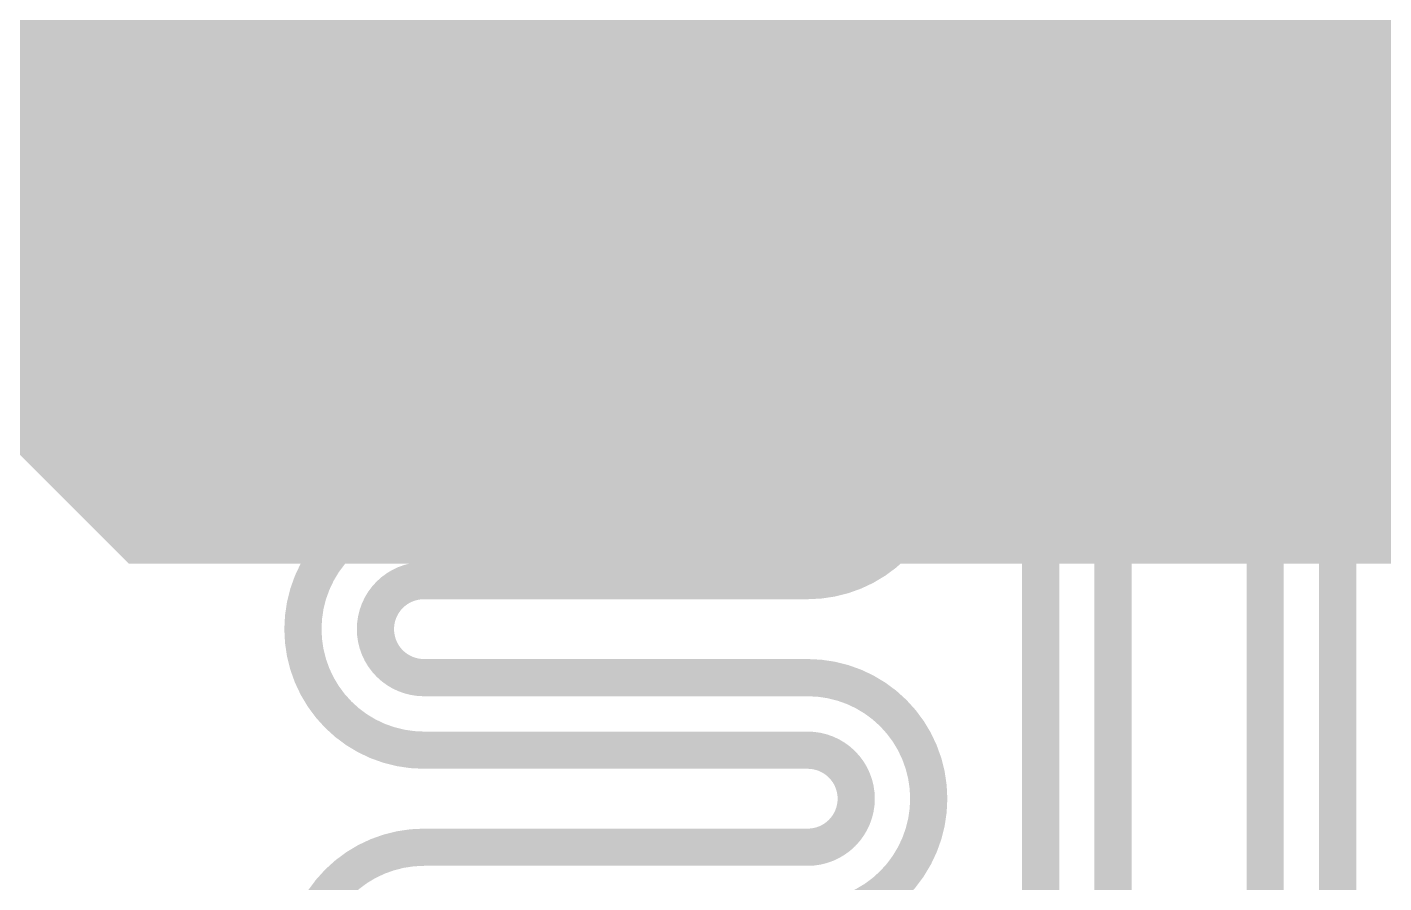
# Model space of a CAD drawing. Header units: inches. Extents: x -0.1 to 94.8, y -0.8 to 67.1.
# Drawn here: x 27.47 to 33.23, y 39.49 to 43.13 of the extents above; entities that cross this region are included whole.
import ezdxf

# ---------------------------------------------------------------- set-up
doc = ezdxf.new("R2010")
doc.units = ezdxf.units.IN
for name, color, linetype in [('Board Layer Stack Bottom Solder', 6, 'Continuous'), ('Bottom Layer', 5, 'Continuous'), ('Bottom Paste', 16, 'Continuous'), ('Top Layer', 1, 'Continuous')]:
    doc.layers.add(name, color=color, linetype=linetype)

# ---------------------------------------------------------------- blocks, each defined once
blk = doc.blocks.new('LQFP128_14_14_____________B_103')
at = {"layer": 'Board Layer Stack Bottom Solder'}
for points in [[(-6.4266, -6.8984), (-5.9734, -6.8984), (-5.9734, -9.1016), (-6.4266, -9.1016)], [(-6.0266, -6.8984), (-5.5734, -6.8984), (-5.5734, -9.1016), (-6.0266, -9.1016)]]:
    blk.add_hatch(color=6, dxfattribs=at).paths.add_polyline_path(points)
at = {"layer": 'Bottom Layer'}
for points in [[(-6.325, -7), (-6.075, -7), (-6.075, -9), (-6.325, -9)], [(-5.925, -7), (-5.675, -7), (-5.675, -9), (-5.925, -9)]]:
    blk.add_hatch(color=5, dxfattribs=at).paths.add_polyline_path(points)
at = {"layer": 'Bottom Paste'}
for points in [[(-6.325, -7), (-6.075, -7), (-6.075, -9), (-6.325, -9)], [(-5.925, -7), (-5.675, -7), (-5.675, -9), (-5.925, -9)]]:
    blk.add_hatch(color=16, dxfattribs=at).paths.add_polyline_path(points)

msp = doc.modelspace()

# ---------------------------------------------------------------- hatches: boundary and pattern name
at = {"layer": 'Top Layer'}
msp.add_hatch(color=1, dxfattribs=at).paths.add_polyline_path([(50.65, 55.75), (50.65, 51.1539), (50.5253, 51.0705), (50.5145, 51.075), (50.3355, 51.075), (50.1701, 51.0065), (50.0435, 50.8799), (49.975, 50.7145), (49.975, 50.5355), (50.0435, 50.3701), (50.1701, 50.2435), (50.3355, 50.175), (50.5145, 50.175), (50.5253, 50.1795), (50.65, 50.0961), (50.65, 43.525), (48.725, 41.6), (34.1, 41.6), (33.35, 40.85), (27.9, 40.85), (27.15, 41.6), (26.6, 41.6), (16.4, 41.6), (16.4, 44.65), (21.15, 44.65), (24, 47.5), (24, 48.75), (27.25, 52), (28.05, 52), (29.925, 53.875), (29.925, 54.6096), (32.15, 57.5), (33.1, 57.5), (33.1, 56.825), (32.4, 55.675), (32.2627, 55.465), (31.9155, 55.465), (31.9155, 55.31), (32.0929, 55.31), (32.0929, 54.71), (31.9155, 54.71), (31.9155, 54.555), (32, 54.555), (32, 53.9809), (31.934, 53.8215), (31.934, 53.6425), (32, 53.4831), (32, 52.95), (32.25, 52.95), (32.25, 52.4), (32, 52.4), (32, 51.9316), (31.9722, 51.9038), (31.9037, 51.7384), (31.9037, 51.5594), (31.9722, 51.394), (32, 51.3662), (32, 51.1614), (31.9685, 51.1299), (31.9, 50.9645), (31.9, 50.7855), (31.9511, 50.6621), (31.8959, 50.5448), (31.8644, 50.5121), (30.78, 50.5121), (30.78, 50.3347), (30.18, 50.3347), (30.18, 50.5121), (28.9769, 50.5121), (28.9769, 50.185), (29.1543, 50.185), (29.1543, 49.585), (28.9769, 49.585), (28.9769, 49.3125), (28.6875, 49.3125), (27.625, 48.25), (27.625, 45.375), (29.75, 43.25), (33, 43.25), (33.5, 43.75), (47.25, 43.75), (48, 44.5), (48, 48.5013), (48.15, 48.5949), (48.2342, 48.56), (48.4132, 48.56), (48.5786, 48.6285), (48.7052, 48.7551), (48.7737, 48.9205), (48.7737, 49.0995), (48.7052, 49.2649), (48.5786, 49.3915), (48.4132, 49.46), (48.2342, 49.46), (48.15, 49.4251), (48, 49.5187), (48, 50.5765), (48.15, 50.6386), (48.1701, 50.6185), (48.3355, 50.55), (48.3397, 50.4), (48.325, 50.3645), (48.325, 50.1855), (48.3935, 50.0201), (48.5201, 49.8935), (48.6855, 49.825), (48.8645, 49.825), (49.0299, 49.8935), (49.1565, 50.0201), (49.225, 50.1855), (49.225, 50.3645), (49.1565, 50.5299), (49.0299, 50.6565), (48.8645, 50.725), (48.8603, 50.875), (48.875, 50.9105), (48.875, 51.0895), (48.8471, 51.1569), (48.9473, 51.3069), (49.1321, 51.3069), (49.1321, 52.51), (48.9547, 52.51), (48.9547, 53.11), (49.1321, 53.11), (49.1321, 54.3131), (48.805, 54.3131), (48.805, 54.1357), (48.205, 54.1357), (48.205, 54.3131), (48, 54.3131), (48, 55.5), (46.3, 57.2), (43.7, 57.2), (43.375, 57.525), (43.375, 57.8251), (43.7999, 58.25), (48.15, 58.25)])

# ---------------------------------------------------------------- linework, layer by layer
at = {"layer": 'Bottom Layer'}
for points in [[(31.772, 39.135, 0.158, 0.158, 0), (31.772, 43.91, 0.158, 0.158, 0)], [(32.08, 39.135, 0.158, 0.158, 0), (32.08, 43.91, 0.158, 0.158, 0)], [(29.661, 42.938, 0.158, 0.158, -0.414214), (29.147, 43.452, 0.158, 0.158, 0)], [(30.783, 43.246, 0.158, 0.158, -1), (30.783, 42.218, 0.158, 0.158, 0)], [(32.68, 41.9961, 0.158, 0.158, 0), (32.68, 43.01, 0.158, 0.158, 0)], [(33.08, 41.9961, 0.158, 0.158, 0), (33.08, 43.01, 0.158, 0.158, 0)], [(29.661, 42.938, 0.158, 0.158, 0), (30.783, 42.938, 0.158, 0.158, 0)], [(30.783, 42.938, 0.158, 0.158, -1), (30.783, 42.526, 0.158, 0.158, 0)], [(29.153, 41.498, 0.158, 0.158, -1), (29.153, 42.526, 0.158, 0.158, 0)], [(29.153, 42.526, 0.158, 0.158, 0), (30.783, 42.526, 0.158, 0.158, 0)], [(29.153, 41.806, 0.158, 0.158, -1), (29.153, 42.218, 0.158, 0.158, 0)], [(29.153, 42.218, 0.158, 0.158, 0), (30.783, 42.218, 0.158, 0.158, 0)], [(32.726, 41.885, 0.158, 0.158, -0.198912), (32.68, 41.9961, 0.158, 0.158, 0)], [(33.08, 41.9961, 0.158, 0.158, -0.198912), (33.034, 41.885, 0.158, 0.158, 0)], [(32.726, 39.4081, 0.158, 0.158, 0), (32.726, 41.885, 0.158, 0.158, 0)], [(33.034, 39.4081, 0.158, 0.158, 0), (33.034, 41.885, 0.158, 0.158, 0)], [(29.153, 41.806, 0.158, 0.158, 0), (30.783, 41.806, 0.158, 0.158, 0)], [(30.783, 41.806, 0.158, 0.158, -1), (30.783, 40.778, 0.158, 0.158, 0)], [(29.153, 41.498, 0.158, 0.158, 0), (30.783, 41.498, 0.158, 0.158, 0)], [(30.783, 41.498, 0.158, 0.158, -1), (30.783, 41.086, 0.158, 0.158, 0)], [(29.153, 40.058, 0.158, 0.158, -1), (29.153, 41.086, 0.158, 0.158, 0)], [(29.153, 41.086, 0.158, 0.158, 0), (30.783, 41.086, 0.158, 0.158, 0)], [(29.153, 40.366, 0.158, 0.158, -1), (29.153, 40.778, 0.158, 0.158, 0)], [(29.153, 40.778, 0.158, 0.158, 0), (30.783, 40.778, 0.158, 0.158, 0)], [(29.153, 40.366, 0.158, 0.158, 0), (30.783, 40.366, 0.158, 0.158, 0)], [(30.783, 40.366, 0.158, 0.158, -1), (30.783, 39.338, 0.158, 0.158, 0)], [(29.153, 40.058, 0.158, 0.158, 0), (30.783, 40.058, 0.158, 0.158, 0)], [(30.783, 40.058, 0.158, 0.158, -1), (30.783, 39.646, 0.158, 0.158, 0)], [(29.153, 38.618, 0.158, 0.158, -1), (29.153, 39.646, 0.158, 0.158, 0)], [(29.153, 39.646, 0.158, 0.158, 0), (30.783, 39.646, 0.158, 0.158, 0)]]:
    msp.add_lwpolyline(points, format="xyseb", dxfattribs=at)
for points in [[(32.6405, 43.01, 0.079, 0.079, 1), (32.7195, 43.01, 0.079, 0.079, 1)], [(33.0405, 43.01, 0.079, 0.079, 1), (33.1195, 43.01, 0.079, 0.079, 1)], [(29.6215, 42.938, 0.079, 0.079, 1), (29.7005, 42.938, 0.079, 0.079, 1)], [(29.6215, 42.938, 0.079, 0.079, 1), (29.7005, 42.938, 0.079, 0.079, 1)], [(30.7435, 42.938, 0.079, 0.079, 1), (30.8225, 42.938, 0.079, 0.079, 1)], [(30.7435, 42.938, 0.079, 0.079, 1), (30.8225, 42.938, 0.079, 0.079, 1)], [(29.1135, 42.526, 0.079, 0.079, 1), (29.1925, 42.526, 0.079, 0.079, 1)], [(29.1135, 42.526, 0.079, 0.079, 1), (29.1925, 42.526, 0.079, 0.079, 1)], [(30.7435, 42.526, 0.079, 0.079, 1), (30.8225, 42.526, 0.079, 0.079, 1)], [(30.7435, 42.526, 0.079, 0.079, 1), (30.8225, 42.526, 0.079, 0.079, 1)], [(29.1135, 42.218, 0.079, 0.079, 1), (29.1925, 42.218, 0.079, 0.079, 1)], [(29.1135, 42.218, 0.079, 0.079, 1), (29.1925, 42.218, 0.079, 0.079, 1)], [(30.7435, 42.218, 0.079, 0.079, 1), (30.8225, 42.218, 0.079, 0.079, 1)], [(30.7435, 42.218, 0.079, 0.079, 1), (30.8225, 42.218, 0.079, 0.079, 1)], [(32.6405, 41.9961, 0.079, 0.079, 1), (32.7195, 41.9961, 0.079, 0.079, 1)], [(32.6405, 41.9961, 0.079, 0.079, 1), (32.7195, 41.9961, 0.079, 0.079, 1)], [(33.0405, 41.9961, 0.079, 0.079, 1), (33.1195, 41.9961, 0.079, 0.079, 1)], [(33.0405, 41.9961, 0.079, 0.079, 1), (33.1195, 41.9961, 0.079, 0.079, 1)], [(32.6865, 41.885, 0.079, 0.079, 1), (32.7655, 41.885, 0.079, 0.079, 1)], [(32.6865, 41.885, 0.079, 0.079, 1), (32.7655, 41.885, 0.079, 0.079, 1)], [(32.9945, 41.885, 0.079, 0.079, 1), (33.0735, 41.885, 0.079, 0.079, 1)], [(32.9945, 41.885, 0.079, 0.079, 1), (33.0735, 41.885, 0.079, 0.079, 1)], [(29.1135, 41.806, 0.079, 0.079, 1), (29.1925, 41.806, 0.079, 0.079, 1)], [(29.1135, 41.806, 0.079, 0.079, 1), (29.1925, 41.806, 0.079, 0.079, 1)], [(30.7435, 41.806, 0.079, 0.079, 1), (30.8225, 41.806, 0.079, 0.079, 1)], [(30.7435, 41.806, 0.079, 0.079, 1), (30.8225, 41.806, 0.079, 0.079, 1)], [(29.1135, 41.498, 0.079, 0.079, 1), (29.1925, 41.498, 0.079, 0.079, 1)], [(29.1135, 41.498, 0.079, 0.079, 1), (29.1925, 41.498, 0.079, 0.079, 1)], [(30.7435, 41.498, 0.079, 0.079, 1), (30.8225, 41.498, 0.079, 0.079, 1)], [(30.7435, 41.498, 0.079, 0.079, 1), (30.8225, 41.498, 0.079, 0.079, 1)], [(29.1135, 41.086, 0.079, 0.079, 1), (29.1925, 41.086, 0.079, 0.079, 1)], [(29.1135, 41.086, 0.079, 0.079, 1), (29.1925, 41.086, 0.079, 0.079, 1)], [(30.7435, 41.086, 0.079, 0.079, 1), (30.8225, 41.086, 0.079, 0.079, 1)], [(30.7435, 41.086, 0.079, 0.079, 1), (30.8225, 41.086, 0.079, 0.079, 1)], [(29.1135, 40.778, 0.079, 0.079, 1), (29.1925, 40.778, 0.079, 0.079, 1)], [(29.1135, 40.778, 0.079, 0.079, 1), (29.1925, 40.778, 0.079, 0.079, 1)], [(30.7435, 40.778, 0.079, 0.079, 1), (30.8225, 40.778, 0.079, 0.079, 1)], [(30.7435, 40.778, 0.079, 0.079, 1), (30.8225, 40.778, 0.079, 0.079, 1)], [(29.1135, 40.366, 0.079, 0.079, 1), (29.1925, 40.366, 0.079, 0.079, 1)], [(29.1135, 40.366, 0.079, 0.079, 1), (29.1925, 40.366, 0.079, 0.079, 1)], [(30.7435, 40.366, 0.079, 0.079, 1), (30.8225, 40.366, 0.079, 0.079, 1)], [(30.7435, 40.366, 0.079, 0.079, 1), (30.8225, 40.366, 0.079, 0.079, 1)], [(29.1135, 40.058, 0.079, 0.079, 1), (29.1925, 40.058, 0.079, 0.079, 1)], [(29.1135, 40.058, 0.079, 0.079, 1), (29.1925, 40.058, 0.079, 0.079, 1)], [(30.7435, 40.058, 0.079, 0.079, 1), (30.8225, 40.058, 0.079, 0.079, 1)], [(30.7435, 40.058, 0.079, 0.079, 1), (30.8225, 40.058, 0.079, 0.079, 1)], [(29.1135, 39.646, 0.079, 0.079, 1), (29.1925, 39.646, 0.079, 0.079, 1)], [(29.1135, 39.646, 0.079, 0.079, 1), (29.1925, 39.646, 0.079, 0.079, 1)], [(30.7435, 39.646, 0.079, 0.079, 1), (30.8225, 39.646, 0.079, 0.079, 1)], [(30.7435, 39.646, 0.079, 0.079, 1), (30.8225, 39.646, 0.079, 0.079, 1)]]:
    msp.add_lwpolyline(points, format="xyseb", close=True, dxfattribs=at)

# ---------------------------------------------------------------- block references
msp.add_blockref('LQFP128_14_14_____________B_103', (38.88, 51.01))

doc.saveas('drawing.dxf')
